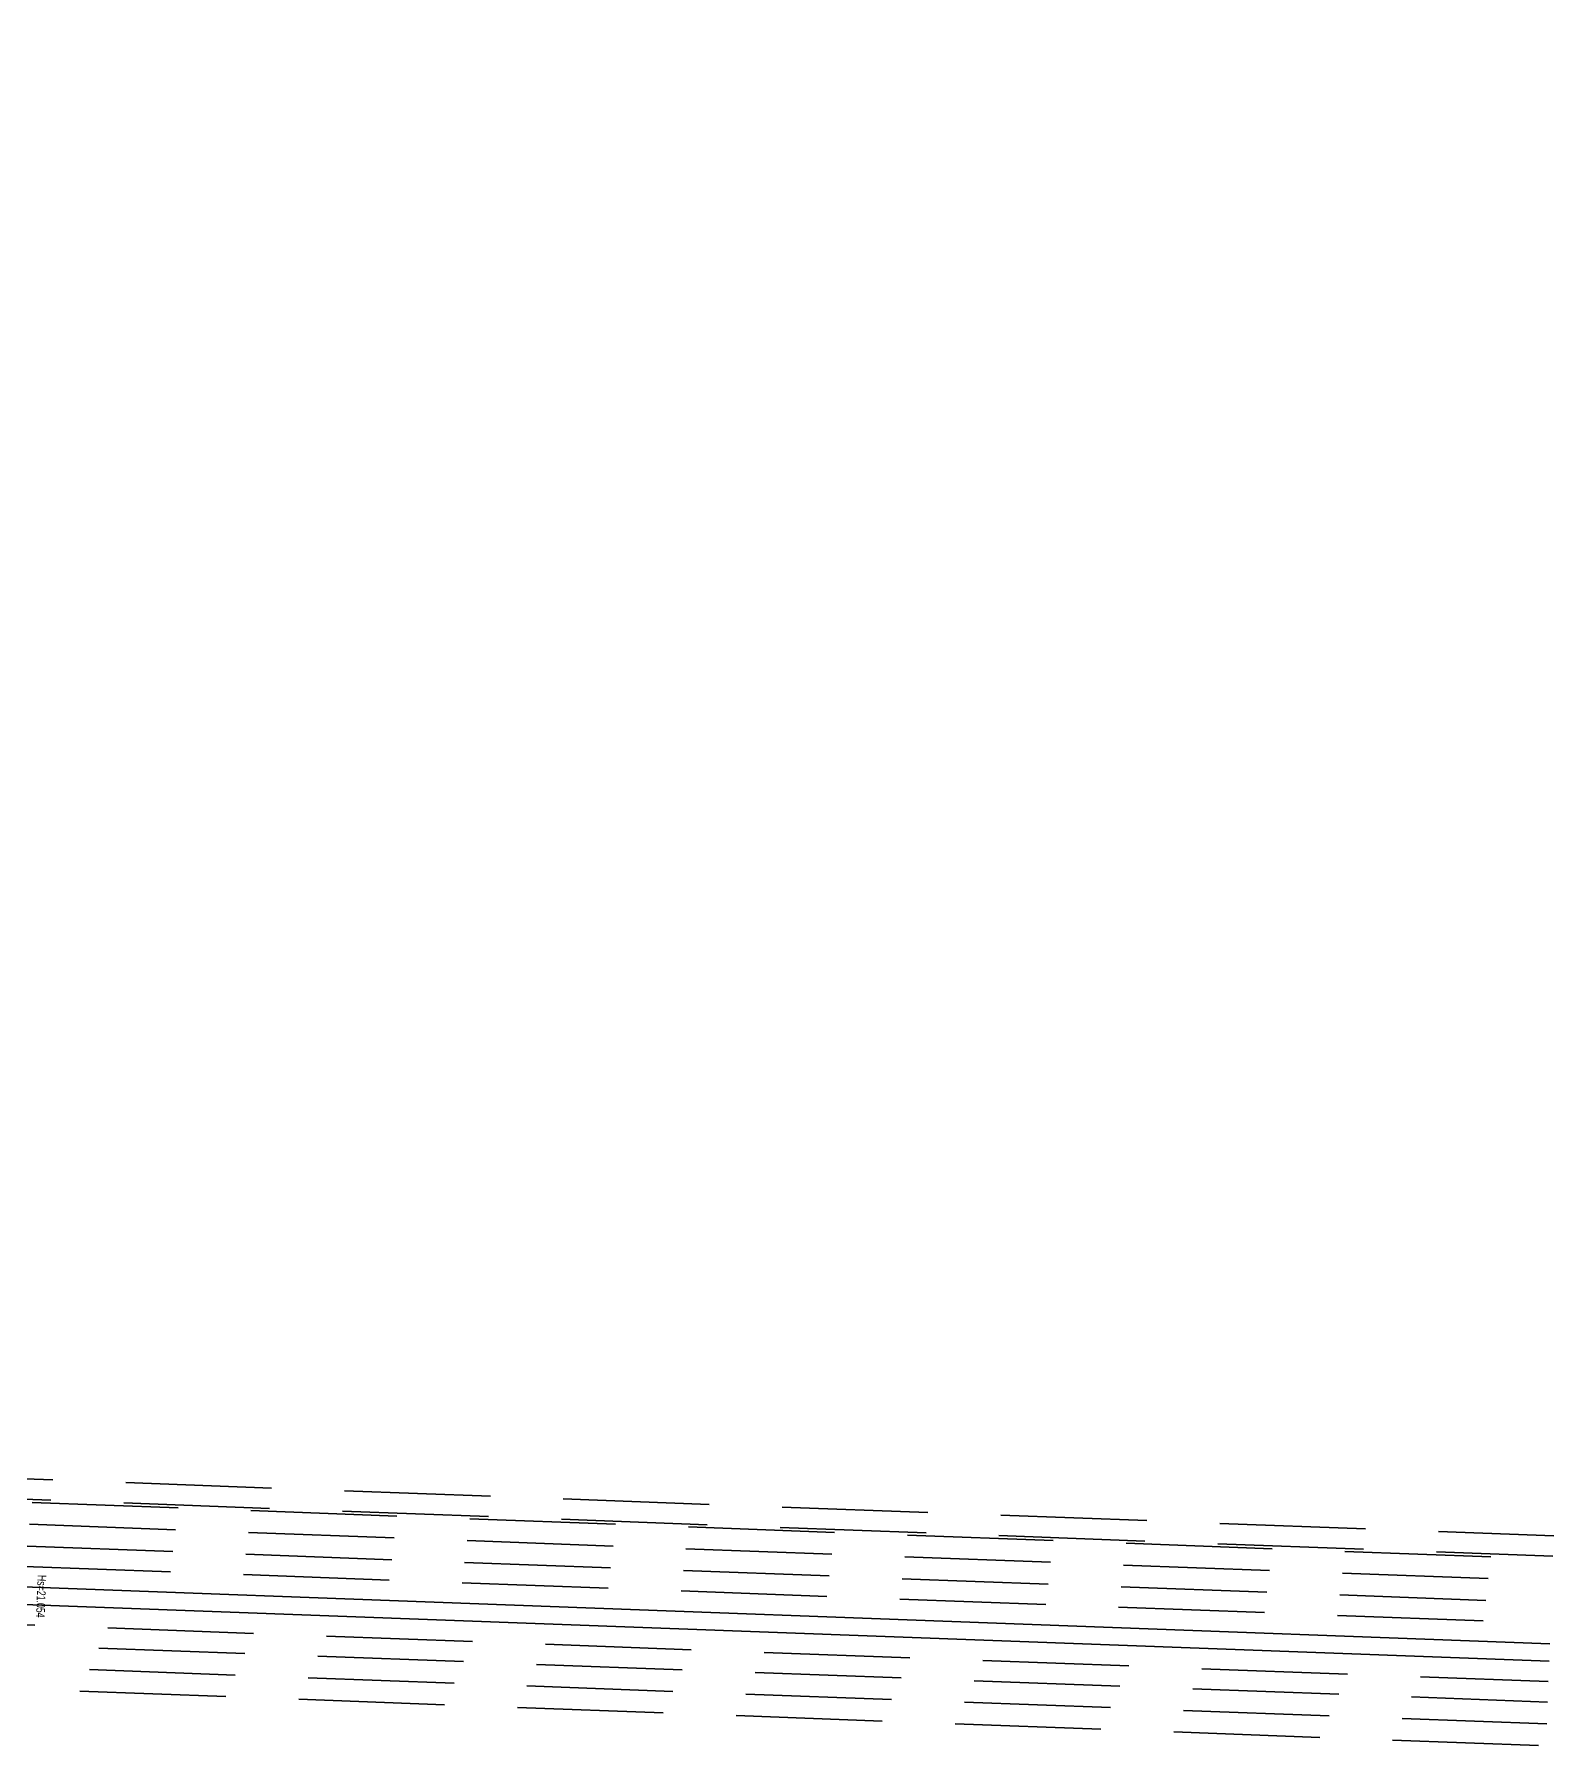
# Model space of a CAD drawing. Extents: x 0 to 558779, y 0 to 2762081.
# Drawn here: x 520744.2 to 521004.5, y 2757585.8 to 2757879 of the extents above; entities that cross this region are included whole.
import ezdxf
from ezdxf.enums import TextEntityAlignment as Align

# ---------------------------------------------------------------- set-up
doc = ezdxf.new("R2010")
doc.units = 0
doc.header["$LTSCALE"] = 20
doc.linetypes.add('HIDDEN', pattern=[0.375, 0.25, -0.125])
doc.layers.add('B-标线', color=8, linetype='Continuous')
doc.layers.add('设计高-2022', color=7, linetype='Continuous')
doc.styles.get("Standard").update_dxf_attribs({"font": 'fsdb_e.shx', "width": 0.7, "bigfont": 'hzdx.shx'})

msp = doc.modelspace()

# ---------------------------------------------------------------- linework, layer by layer
at = {"layer": 'B-标线', "linetype": 'HIDDEN', "lineweight": 35, "ltscale": 5, "flags": 128}
for points in [[(516322.438, 2758316.933), (516956.171, 2758023.087, 0.0793686), (517564.823, 2757850.856), (518947.799, 2757687.806, 0.0200316), (519307.547, 2757659.942), (521003.552, 2757596.752)], [(516320.965, 2758313.758), (516954.699, 2758019.912, 0.0793686), (517564.414, 2757847.38), (518947.39, 2757684.33, 0.0200316), (519307.417, 2757656.444), (521003.422, 2757593.254)], [(516319.388, 2758310.356), (516953.121, 2758016.51, 0.0793686), (517563.975, 2757843.656), (518946.951, 2757680.605, 0.0200316), (519307.277, 2757652.697), (521003.282, 2757589.507)], [(516317.81, 2758306.954), (516951.544, 2758013.108, 0.0793686), (517563.535, 2757839.932), (518946.511, 2757676.881, 0.0200316), (519307.137, 2757648.95), (521003.142, 2757585.76)], [(518722.616, 2757735.5), (518950.258, 2757708.661, 0.0200316), (519308.329, 2757680.927), (521004.334, 2757617.737)], [(518722.177, 2757731.776), (518949.819, 2757704.937, 0.0200316), (519308.189, 2757677.18), (521004.194, 2757613.99)], [(518721.738, 2757728.051), (518949.38, 2757701.213, 0.0200316), (519308.05, 2757673.433), (521004.055, 2757610.243)], [(518721.328, 2757724.575), (518948.97, 2757697.737, 0.0200316), (519307.919, 2757669.935), (521003.924, 2757606.745)]]:
    msp.add_lwpolyline(points, format="xyb", dxfattribs=at)
at = {"layer": 'B-标线', "lineweight": 35, "flags": 128}
for points in [[(518725.387, 2757720.573), (518948.561, 2757694.261, 0.0200316), (519307.789, 2757666.438), (521003.794, 2757603.247)], [(518725.036, 2757717.593), (518948.209, 2757691.282, 0.0200316), (519307.677, 2757663.44), (521003.682, 2757600.25)]]:
    msp.add_lwpolyline(points, format="xyb", dxfattribs=at)
at = {"layer": 'B-标线', "linetype": 'HIDDEN', "lineweight": 35, "ltscale": 5, "flags": 128}
for points in [[(520609.996, 2757636.433), (521004.483, 2757621.735)], [(520609.666, 2757632.942), (521004.353, 2757618.237)]]:
    msp.add_lwpolyline(points, dxfattribs=at)

# ---------------------------------------------------------------- texts
at = {"layer": '设计高-2022', "width": 0.75}
msp.add_text('Hs=21.054', height=1.5, rotation=267.86625, dxfattribs=at).set_placement((520744.218, 2757611.418), align=Align.BOTTOM_CENTER)

doc.saveas('drawing.dxf')
